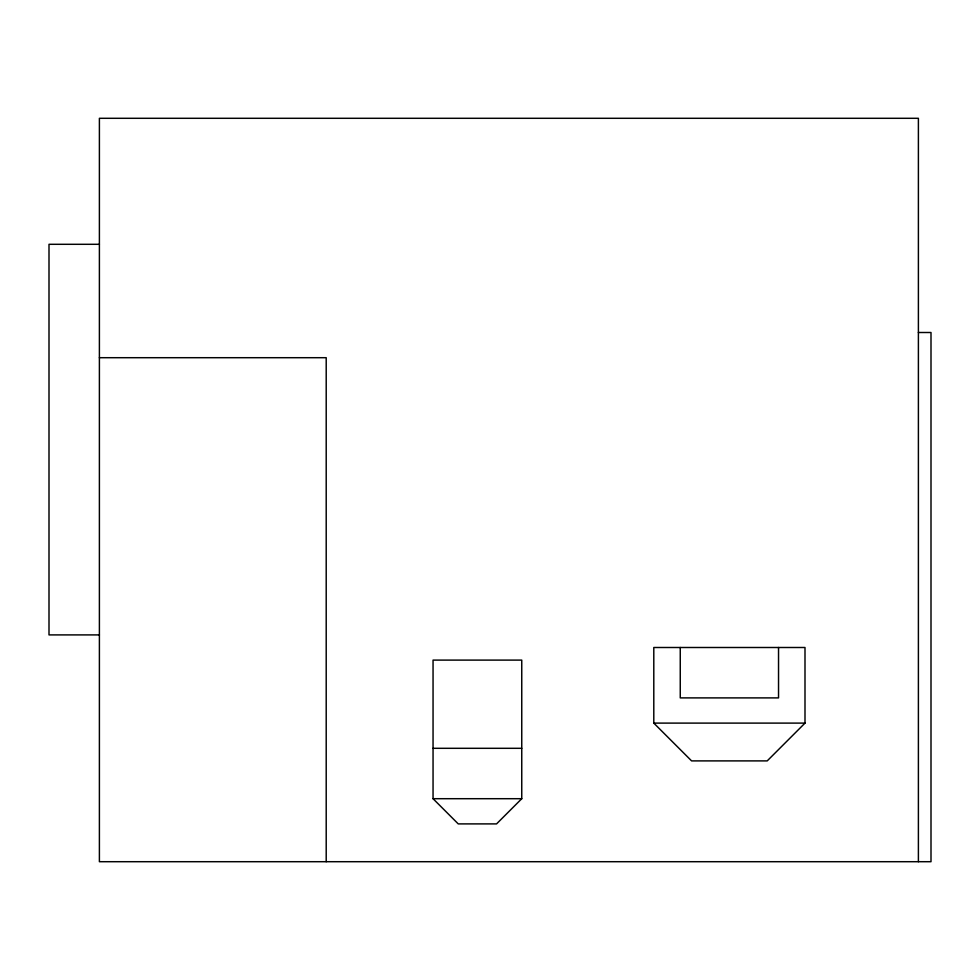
<?xml version="1.0" encoding="UTF-8"?>
<svg xmlns="http://www.w3.org/2000/svg" width="980" height="980" viewBox="0 0 980 980"><rect width="100%" height="100%" fill="white"/><g stroke="black" fill="none" stroke-linecap="round" stroke-linejoin="round"><path stroke-width="1.47" d="M521.752 798.7L496.554 823.898L458.248 823.898L433.05 798.7L433.05 660.104L521.752 660.104L521.752 798.7L433.05 798.7M804.997 723.105L767.205 760.897L691.598 760.897L653.795 723.105L653.795 647.498L804.997 647.498L804.997 723.105L653.795 723.105M99.397 244.302L49 244.302L49 634.905L99.397 634.905M918.395 332.502L931 332.502L931 861.702L99.397 861.702L99.397 118.298L918.395 118.298L918.395 861.702M99.397 357.7L326.205 357.7L326.205 861.702M433.05 748.304L521.752 748.304M778.537 647.498L778.537 697.895L680.255 697.895L680.255 647.498"/></g></svg>
